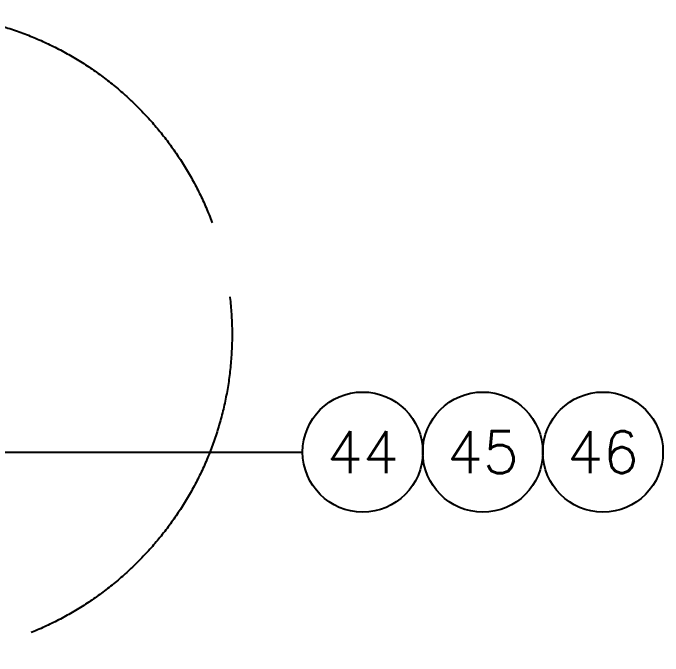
# Model space of a CAD drawing. Header units: metres. Extents: x 0 to 21025, y 0 to 14850.
# Drawn here: x 12876 to 14228, y 7754 to 9092 of the extents above; entities that cross this region are included whole.
import ezdxf
from ezdxf.enums import TextEntityAlignment as Align

# ---------------------------------------------------------------- set-up
doc = ezdxf.new("R2010")
doc.units = ezdxf.units.M
doc.header["$LTSCALE"] = 25
doc.linetypes.add('PHANTOM', pattern=[63.5, 31.75, -6.35, 6.35, -6.35, 6.35, -6.35])
for name, color, linetype in [('GSB', 7, 'Continuous'), ('SDM', 7, 'Continuous'), ('SRE', 2, 'PHANTOM')]:
    doc.layers.add(name, color=color, linetype=linetype)
doc.styles.add('R140', font='simplex.shx', dxfattribs={"height": 3.5})
doc.styles.add('ROMANS', font='ROMANS.SHX')
doc.dimstyles.new('25___1-25', dxfattribs={"dimscale": 25, "dimtxt": 2.5, "dimasz": 2, "dimexe": 1.5, "dimexo": 1, "dimgap": 0.5, "dimtad": 1, "dimzin": 12, "dimtxsty": 'ROMANS', "dimcen": 0, "dimclrd": 256, "dimclre": 256, "dimclrt": 3, "dimazin": 3, "dimtfac": 1, "dimtmove": 0, "dimatfit": 0, "dimfxl": 1, "dimlwd": -1, "dimlwe": -1, "dimarcsym": 0})

# ---------------------------------------------------------------- blocks, each defined once
blk = doc.blocks.new('INDICACAO_EIXO')
at = {"layer": 'GSB', "color": 3}
blk.add_circle((0, 0), 5, dxfattribs=at)

msp = doc.modelspace()

# ---------------------------------------------------------------- linework, layer by layer
at = {"layer": 'SRE'}
msp.add_circle((12662.296, 8423.041), 669.349, dxfattribs=at)

# ---------------------------------------------------------------- block references
at = {"layer": 'GSB'}
ref = msp.add_blockref('INDICACAO_EIXO', (13603.488, 8178.299), dxfattribs=dict(at, xscale=24.99999999999972, yscale=24.99999999999972, zscale=24.99999999999972))
ref.add_attrib('EIXO', '44', dxfattribs={"color": 4, "height": 87.5, "style": 'R140'}).set_placement((13603.488, 8178.299), align=Align.MIDDLE_CENTER)
ref = msp.add_blockref('INDICACAO_EIXO', (13853.488, 8178.299), dxfattribs=dict(at, xscale=24.99999999999972, yscale=24.99999999999972, zscale=24.99999999999972))
ref.add_attrib('EIXO', '45', dxfattribs={"color": 4, "height": 87.5, "style": 'R140'}).set_placement((13853.488, 8178.299), align=Align.MIDDLE_CENTER)
ref = msp.add_blockref('INDICACAO_EIXO', (14103.488, 8178.299), dxfattribs=dict(at, xscale=24.99999999999972, yscale=24.99999999999972, zscale=24.99999999999972))
ref.add_attrib('EIXO', '46', dxfattribs={"color": 4, "height": 87.5, "style": 'R140'}).set_placement((14103.488, 8178.299), align=Align.MIDDLE_CENTER)

# ---------------------------------------------------------------- leaders
at = {"layer": 'SDM'}
msp.add_leader([(12772.102, 8178.299), (13478.488, 8178.299)], dimstyle='25___1-25', override={"dimgap": 0.5, "dimtad": 0}, dxfattribs=at)

doc.saveas('drawing.dxf')
